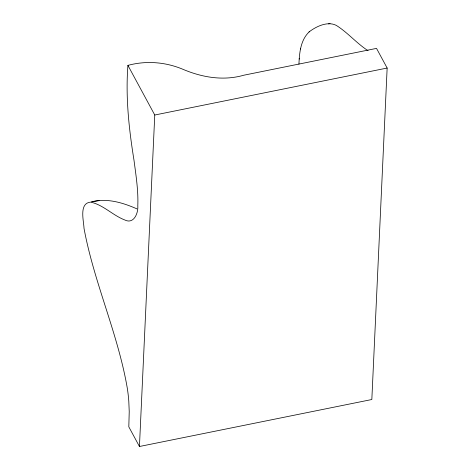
<?xml version="1.0" encoding="UTF-8"?>
<svg xmlns="http://www.w3.org/2000/svg" width="470" height="470" viewBox="0 0 470 470"><rect width="100%" height="100%" fill="white"/><g stroke="black" fill="none" stroke-linecap="round" stroke-linejoin="round"><path stroke-width="0.7" d="M298.938 64.161C299.413 52.852 300.553 39.944 309.325 31.731M127.922 65.383C125.478 97.102 128.933 128.821 133.979 160.117C135.953 175.239 138.409 190.444 137.804 205.743C138.409 213.063 133.803 224.678 124.621 219.901C112.659 215.26 103.365 204.926 90.681 202.106C78.778 203.146 83.742 220.736 84.013 228.32C94.094 282.969 118.164 334.07 127.417 388.913A54.044 14.952 78.6 0 1 128.792 401.098L129.227 411.544L128.815 426.842L139.443 446.5L371.835 399.518L387.151 68.044L376.523 48.386L243.73 75.229C223.42 81.075 202.129 77.438 182.995 69.325C165.575 61.993 146.182 60.442 127.922 65.383L154.765 115.021L139.443 446.5M299.19 59.091L299.267 58.433M300.53 49.039L300.677 48.51M309.019 31.972C316.181 26.379 327.649 20.944 336.297 25.392C347.8 32.612 356.63 43.322 368.034 50.678M328.554 23.917L330.063 23.5M154.765 115.021L387.151 68.044M99.094 200.643L91.638 201.789C107.095 197.893 122.87 202.664 136.999 208.903"/></g></svg>
